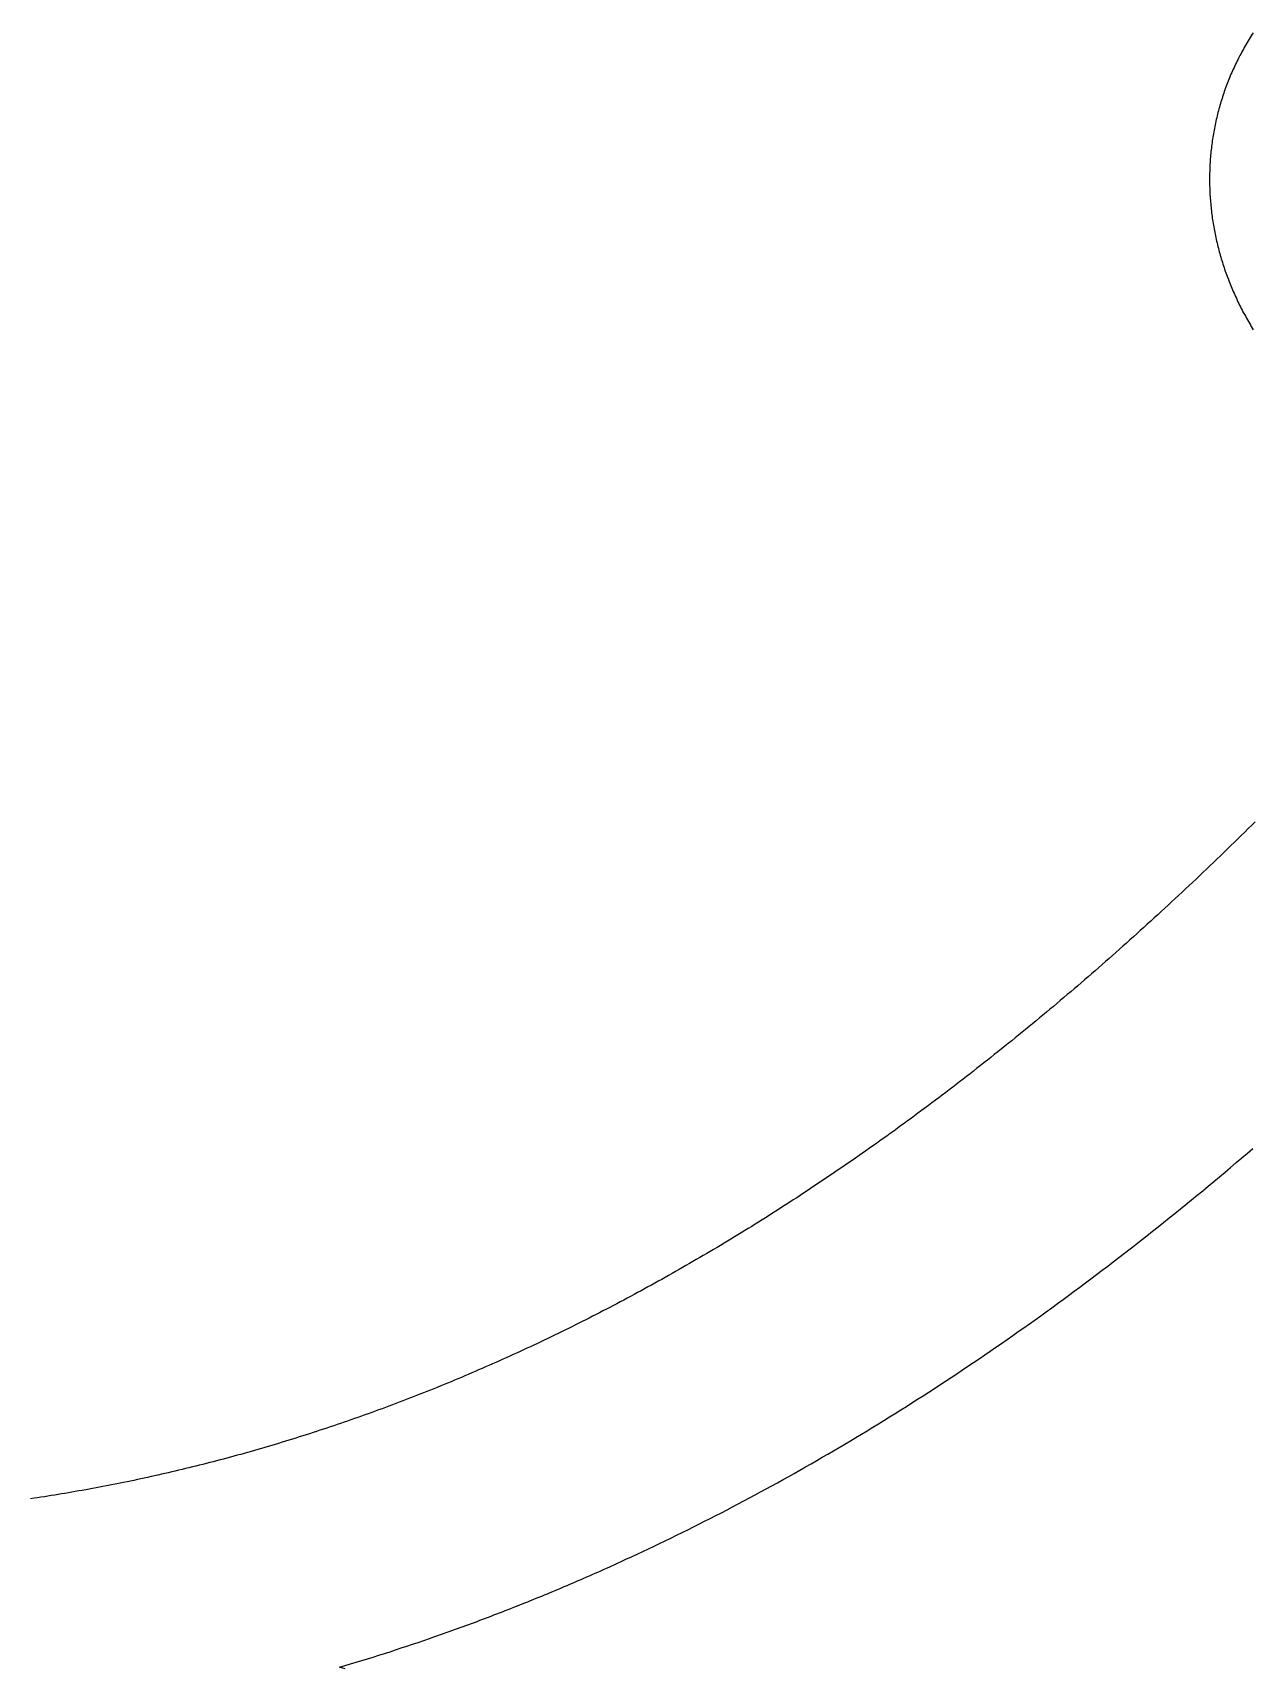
# Model space of a CAD drawing. Extents: x 1245 to 1830, y 1052 to 1456.
# Drawn here: x 1691.72 to 1722.52, y 1103.58 to 1144.86 of the extents above; entities that cross this region are included whole.
import ezdxf

# ---------------------------------------------------------------- set-up
doc = ezdxf.new("R2010")
doc.units = 0
doc.layers.add('color#3f3f3fff', color=1, linetype='CONTINUOUS')

msp = doc.modelspace()

# ---------------------------------------------------------------- linework, layer by layer
at = {"layer": 'color#3f3f3fff'}
for points in [[(1722.54, 1144.858), (1722.514, 1144.817), (1722.488, 1144.776), (1722.462, 1144.735), (1722.437, 1144.694), (1722.412, 1144.653), (1722.387, 1144.612), (1722.363, 1144.57), (1722.339, 1144.529), (1722.315, 1144.487), (1722.292, 1144.446), (1722.269, 1144.404), (1722.246, 1144.362), (1722.224, 1144.32), (1722.201, 1144.278), (1722.18, 1144.235), (1722.158, 1144.193), (1722.137, 1144.151), (1722.116, 1144.108), (1722.096, 1144.066), (1722.076, 1144.023), (1722.056, 1143.98), (1722.036, 1143.938), (1722.017, 1143.895), (1721.998, 1143.852), (1721.979, 1143.809), (1721.961, 1143.766), (1721.943, 1143.722), (1721.926, 1143.679), (1721.908, 1143.636), (1721.891, 1143.592), (1721.875, 1143.549), (1721.858, 1143.505), (1721.842, 1143.462), (1721.827, 1143.418), (1721.811, 1143.374), (1721.796, 1143.33), (1721.781, 1143.286), (1721.767, 1143.242), (1721.753, 1143.198), (1721.739, 1143.154), (1721.725, 1143.11), (1721.712, 1143.066), (1721.699, 1143.022), (1721.687, 1142.977), (1721.674, 1142.933), (1721.663, 1142.889), (1721.651, 1142.844), (1721.64, 1142.8), (1721.629, 1142.755), (1721.618, 1142.71), (1721.607, 1142.666), (1721.597, 1142.621), (1721.588, 1142.576), (1721.578, 1142.532), (1721.569, 1142.487), (1721.56, 1142.442), (1721.552, 1142.397), (1721.544, 1142.352), (1721.536, 1142.307), (1721.528, 1142.262), (1721.521, 1142.217), (1721.514, 1142.172), (1721.507, 1142.127), (1721.501, 1142.082), (1721.495, 1142.036), (1721.489, 1141.991), (1721.484, 1141.946), (1721.478, 1141.901), (1721.474, 1141.856), (1721.469, 1141.81), (1721.465, 1141.765), (1721.461, 1141.72), (1721.457, 1141.674), (1721.454, 1141.629), (1721.451, 1141.584), (1721.448, 1141.538), (1721.446, 1141.493), (1721.444, 1141.447), (1721.442, 1141.402), (1721.441, 1141.357), (1721.44, 1141.311), (1721.439, 1141.266), (1721.438, 1141.22), (1721.438, 1141.175), (1721.438, 1141.129), (1721.438, 1141.084), (1721.439, 1141.039), (1721.44, 1140.993), (1721.441, 1140.948), (1721.443, 1140.902), (1721.445, 1140.857), (1721.447, 1140.811), (1721.449, 1140.766), (1721.452, 1140.721), (1721.455, 1140.675), (1721.458, 1140.63), (1721.462, 1140.585), (1721.466, 1140.539), (1721.47, 1140.494), (1721.475, 1140.449), (1721.48, 1140.403), (1721.485, 1140.358), (1721.49, 1140.313), (1721.496, 1140.268), (1721.502, 1140.222), (1721.508, 1140.177), (1721.515, 1140.132), (1721.522, 1140.087), (1721.529, 1140.042), (1721.537, 1139.997), (1721.544, 1139.952), (1721.552, 1139.907), (1721.561, 1139.862), (1721.57, 1139.817), (1721.579, 1139.772), (1721.588, 1139.727), (1721.597, 1139.682), (1721.607, 1139.638), (1721.617, 1139.593), (1721.628, 1139.548), (1721.639, 1139.504), (1721.65, 1139.459), (1721.661, 1139.414), (1721.673, 1139.37), (1721.684, 1139.326), (1721.697, 1139.281), (1721.709, 1139.237), (1721.722, 1139.193), (1721.735, 1139.148), (1721.748, 1139.104), (1721.762, 1139.06), (1721.776, 1139.016), (1721.79, 1138.972), (1721.805, 1138.928), (1721.819, 1138.884), (1721.835, 1138.84), (1721.85, 1138.797), (1721.866, 1138.753), (1721.882, 1138.709), (1721.898, 1138.666), (1721.914, 1138.622), (1721.931, 1138.579), (1721.948, 1138.536), (1721.966, 1138.493), (1721.983, 1138.449), (1722.001, 1138.406), (1722.019, 1138.363), (1722.038, 1138.32), (1722.057, 1138.278), (1722.076, 1138.235), (1722.095, 1138.192), (1722.115, 1138.15), (1722.135, 1138.107), (1722.155, 1138.065), (1722.175, 1138.022), (1722.196, 1137.98), (1722.217, 1137.938), (1722.239, 1137.896), (1722.26, 1137.854), (1722.282, 1137.812), (1722.304, 1137.77), (1722.327, 1137.729), (1722.35, 1137.687), (1722.373, 1137.646), (1722.396, 1137.604), (1722.42, 1137.563), (1722.443, 1137.522), (1722.468, 1137.481), (1722.492, 1137.44), (1722.517, 1137.399), (1722.542, 1137.358)], [(1722.592, 1124.934), (1722.504, 1124.847), (1722.416, 1124.76), (1722.328, 1124.673), (1722.24, 1124.587), (1722.152, 1124.501), (1722.064, 1124.415), (1721.976, 1124.329), (1721.888, 1124.244), (1721.8, 1124.158), (1721.712, 1124.073), (1721.624, 1123.989), (1721.536, 1123.904), (1721.448, 1123.82), (1721.36, 1123.736), (1721.272, 1123.652), (1721.184, 1123.568), (1721.096, 1123.485), (1721.008, 1123.402), (1720.92, 1123.319), (1720.832, 1123.236), (1720.744, 1123.154), (1720.656, 1123.072), (1720.568, 1122.99), (1720.48, 1122.908), (1720.393, 1122.827), (1720.305, 1122.746), (1720.217, 1122.665), (1720.129, 1122.584), (1720.041, 1122.503), (1719.953, 1122.423), (1719.865, 1122.343), (1719.777, 1122.263), (1719.69, 1122.184), (1719.602, 1122.104), (1719.514, 1122.025), (1719.426, 1121.946), (1719.338, 1121.868), (1719.25, 1121.789), (1719.162, 1121.711), (1719.075, 1121.633), (1718.987, 1121.555), (1718.899, 1121.478), (1718.811, 1121.401), (1718.723, 1121.324), (1718.635, 1121.247), (1718.548, 1121.17), (1718.46, 1121.094), (1718.372, 1121.018), (1718.284, 1120.942), (1718.197, 1120.866), (1718.109, 1120.791), (1718.021, 1120.716), (1717.933, 1120.641), (1717.845, 1120.566), (1717.758, 1120.492), (1717.67, 1120.418), (1717.582, 1120.344), (1717.494, 1120.27), (1717.407, 1120.196), (1717.319, 1120.123), (1717.231, 1120.05), (1717.143, 1119.977), (1717.056, 1119.904), (1716.968, 1119.832), (1716.88, 1119.76), (1716.793, 1119.688), (1716.705, 1119.616), (1716.617, 1119.545), (1716.529, 1119.474), (1716.442, 1119.402), (1716.354, 1119.332), (1716.266, 1119.261), (1716.179, 1119.191), (1716.091, 1119.121), (1716.003, 1119.051), (1715.916, 1118.981), (1715.828, 1118.912), (1715.74, 1118.843), (1715.653, 1118.774), (1715.565, 1118.705), (1715.477, 1118.636), (1715.39, 1118.568), (1715.302, 1118.5), (1715.215, 1118.432), (1715.127, 1118.364), (1715.039, 1118.297), (1714.952, 1118.23), (1714.864, 1118.163), (1714.776, 1118.096), (1714.689, 1118.03), (1714.601, 1117.963), (1714.514, 1117.897), (1714.426, 1117.832), (1714.338, 1117.766), (1714.251, 1117.701), (1714.163, 1117.636), (1714.076, 1117.571), (1713.988, 1117.506), (1713.901, 1117.441), (1713.813, 1117.377), (1713.725, 1117.313), (1713.638, 1117.249), (1713.55, 1117.186), (1713.463, 1117.122), (1713.375, 1117.059), (1713.288, 1116.996), (1713.2, 1116.934), (1713.113, 1116.871), (1713.025, 1116.809), (1712.938, 1116.747), (1712.85, 1116.685), (1712.763, 1116.624), (1712.675, 1116.562), (1712.588, 1116.501), (1712.5, 1116.44), (1712.413, 1116.379), (1712.325, 1116.319), (1712.238, 1116.259), (1712.15, 1116.199), (1712.063, 1116.139), (1711.975, 1116.079), (1711.888, 1116.02), (1711.8, 1115.961), (1711.713, 1115.902), (1711.625, 1115.843), (1711.538, 1115.785), (1711.45, 1115.726), (1711.363, 1115.668), (1711.275, 1115.61), (1711.188, 1115.553), (1711.1, 1115.495), (1711.013, 1115.438), (1710.926, 1115.381), (1710.838, 1115.324), (1710.751, 1115.268), (1710.663, 1115.212), (1710.576, 1115.155), (1710.488, 1115.1), (1710.401, 1115.044), (1710.314, 1114.988), (1710.226, 1114.933), (1710.139, 1114.878), (1710.051, 1114.823), (1709.964, 1114.769), (1709.877, 1114.714), (1709.789, 1114.66), (1709.702, 1114.606), (1709.614, 1114.553), (1709.527, 1114.499), (1709.44, 1114.446), (1709.352, 1114.393), (1709.265, 1114.34), (1709.178, 1114.287), (1709.09, 1114.235), (1709.003, 1114.183), (1708.916, 1114.131), (1708.828, 1114.079), (1708.741, 1114.027), (1708.653, 1113.976), (1708.566, 1113.925), (1708.479, 1113.874), (1708.391, 1113.823), (1708.304, 1113.773), (1708.217, 1113.722), (1708.129, 1113.672), (1708.042, 1113.622), (1707.955, 1113.573), (1707.868, 1113.523), (1707.78, 1113.474), (1707.693, 1113.425), (1707.606, 1113.376), (1707.518, 1113.327), (1707.431, 1113.279), (1707.344, 1113.231), (1707.256, 1113.183), (1707.169, 1113.135), (1707.082, 1113.088), (1706.995, 1113.04), (1706.907, 1112.993), (1706.82, 1112.946), (1706.733, 1112.9), (1706.645, 1112.853), (1706.558, 1112.807), (1706.471, 1112.761), (1706.384, 1112.715), (1706.296, 1112.669), (1706.209, 1112.624), (1706.122, 1112.578), (1706.035, 1112.533), (1705.947, 1112.489), (1705.86, 1112.444), (1705.773, 1112.4), (1705.686, 1112.355), (1705.598, 1112.311), (1705.511, 1112.268), (1705.424, 1112.224), (1705.337, 1112.181), (1705.249, 1112.138), (1705.162, 1112.095), (1705.075, 1112.052), (1704.988, 1112.009), (1704.901, 1111.967), (1704.813, 1111.925), (1704.726, 1111.883), (1704.639, 1111.841), (1704.552, 1111.8), (1704.465, 1111.758), (1704.377, 1111.717), (1704.29, 1111.676), (1704.203, 1111.636), (1704.116, 1111.595), (1704.029, 1111.555), (1703.941, 1111.515), (1703.854, 1111.475), (1703.767, 1111.435), (1703.68, 1111.396), (1703.593, 1111.357), (1703.506, 1111.318), (1703.418, 1111.279), (1703.331, 1111.24), (1703.244, 1111.202), (1703.157, 1111.163), (1703.07, 1111.125), (1702.983, 1111.087), (1702.895, 1111.05), (1702.808, 1111.012), (1702.721, 1110.975), (1702.634, 1110.938), (1702.547, 1110.901), (1702.46, 1110.865), (1702.373, 1110.828), (1702.285, 1110.792), (1702.198, 1110.756), (1702.111, 1110.72), (1702.024, 1110.685), (1701.937, 1110.649), (1701.85, 1110.614), (1701.763, 1110.579), (1701.676, 1110.544), (1701.588, 1110.51), (1701.501, 1110.475), (1701.414, 1110.441), (1701.327, 1110.407), (1701.24, 1110.373), (1701.153, 1110.34), (1701.066, 1110.306), (1700.979, 1110.273), (1700.892, 1110.24), (1700.804, 1110.207), (1700.717, 1110.174), (1700.63, 1110.142), (1700.543, 1110.11), (1700.456, 1110.078), (1700.369, 1110.046), (1700.282, 1110.014), (1700.195, 1109.983), (1700.108, 1109.952), (1700.021, 1109.921), (1699.934, 1109.89), (1699.847, 1109.859), (1699.759, 1109.829), (1699.672, 1109.798), (1699.585, 1109.768), (1699.498, 1109.739), (1699.411, 1109.709), (1699.324, 1109.679), (1699.237, 1109.65), (1699.15, 1109.621), (1699.063, 1109.592), (1698.976, 1109.564), (1698.889, 1109.535), (1698.802, 1109.507), (1698.715, 1109.479), (1698.628, 1109.451), (1698.541, 1109.423), (1698.454, 1109.396), (1698.367, 1109.368), (1698.28, 1109.341), (1698.193, 1109.314), (1698.105, 1109.288), (1698.018, 1109.261), (1697.931, 1109.235), (1697.844, 1109.208), (1697.757, 1109.182), (1697.67, 1109.157), (1697.583, 1109.131), (1697.496, 1109.106), (1697.409, 1109.081), (1697.322, 1109.056), (1697.235, 1109.031), (1697.148, 1109.006), (1697.061, 1108.982), (1696.974, 1108.957), (1696.887, 1108.933), (1696.8, 1108.91), (1696.713, 1108.886), (1696.626, 1108.862), (1696.539, 1108.839), (1696.452, 1108.816), (1696.365, 1108.793), (1696.278, 1108.771), (1696.191, 1108.748), (1696.104, 1108.726), (1696.017, 1108.704), (1695.93, 1108.682), (1695.843, 1108.66), (1695.756, 1108.638), (1695.669, 1108.617), (1695.582, 1108.596), (1695.495, 1108.575), (1695.408, 1108.554), (1695.321, 1108.533), (1695.234, 1108.513), (1695.147, 1108.493), (1695.06, 1108.473), (1694.973, 1108.453), (1694.886, 1108.433), (1694.799, 1108.413), (1694.712, 1108.394), (1694.625, 1108.375), (1694.538, 1108.356), (1694.452, 1108.337), (1694.365, 1108.319), (1694.278, 1108.3), (1694.191, 1108.282), (1694.104, 1108.264), (1694.017, 1108.246), (1693.93, 1108.229), (1693.843, 1108.211), (1693.756, 1108.194), (1693.669, 1108.177), (1693.582, 1108.16), (1693.495, 1108.143), (1693.408, 1108.127), (1693.321, 1108.11), (1693.234, 1108.094), (1693.147, 1108.078), (1693.06, 1108.063), (1692.973, 1108.047), (1692.886, 1108.032), (1692.799, 1108.016), (1692.712, 1108.001), (1692.625, 1107.986), (1692.538, 1107.972), (1692.452, 1107.957), (1692.365, 1107.943), (1692.278, 1107.929), (1692.191, 1107.915), (1692.104, 1107.901), (1692.017, 1107.887), (1691.93, 1107.874), (1691.843, 1107.861), (1691.756, 1107.848), (1691.669, 1107.835)], [(1699.609, 1103.537), (1699.467, 1103.579), (1699.467, 1103.579), (1699.609, 1103.621), (1699.751, 1103.664), (1699.893, 1103.707), (1700.035, 1103.75), (1700.177, 1103.794), (1700.319, 1103.838), (1700.461, 1103.883), (1700.603, 1103.928), (1700.745, 1103.974), (1700.887, 1104.02), (1701.029, 1104.067), (1701.171, 1104.114), (1701.313, 1104.161), (1701.455, 1104.209), (1701.596, 1104.258), (1701.738, 1104.307), (1701.809, 1104.331), (1701.88, 1104.356), (1701.951, 1104.381), (1702.022, 1104.406), (1702.093, 1104.431), (1702.164, 1104.456), (1702.235, 1104.481), (1702.306, 1104.506), (1702.377, 1104.532), (1702.448, 1104.558), (1702.519, 1104.583), (1702.59, 1104.609), (1702.661, 1104.635), (1702.732, 1104.661), (1702.803, 1104.687), (1702.874, 1104.714), (1702.945, 1104.74), (1703.016, 1104.767), (1703.087, 1104.793), (1703.158, 1104.82), (1703.228, 1104.847), (1703.299, 1104.874), (1703.37, 1104.901), (1703.441, 1104.928), (1703.512, 1104.956), (1703.583, 1104.983), (1703.654, 1105.011), (1703.725, 1105.038), (1703.796, 1105.066), (1703.867, 1105.094), (1703.938, 1105.122), (1704.009, 1105.15), (1704.08, 1105.178), (1704.151, 1105.207), (1704.222, 1105.235), (1704.292, 1105.264), (1704.363, 1105.293), (1704.434, 1105.321), (1704.505, 1105.35), (1704.576, 1105.379), (1704.647, 1105.409), (1704.718, 1105.438), (1704.789, 1105.467), (1704.86, 1105.497), (1704.931, 1105.527), (1705.002, 1105.556), (1705.073, 1105.586), (1705.143, 1105.616), (1705.214, 1105.646), (1705.285, 1105.677), (1705.356, 1105.707), (1705.427, 1105.737), (1705.498, 1105.768), (1705.569, 1105.799), (1705.64, 1105.829), (1705.711, 1105.86), (1705.782, 1105.891), (1705.852, 1105.923), (1705.923, 1105.954), (1705.994, 1105.985), (1706.065, 1106.017), (1706.136, 1106.048), (1706.207, 1106.08), (1706.278, 1106.112), (1706.349, 1106.144), (1706.42, 1106.176), (1706.49, 1106.208), (1706.561, 1106.241), (1706.632, 1106.273), (1706.703, 1106.306), (1706.845, 1106.371), (1706.987, 1106.437), (1707.128, 1106.504), (1707.27, 1106.57), (1707.412, 1106.638), (1707.553, 1106.706), (1707.695, 1106.774), (1707.837, 1106.843), (1707.979, 1106.912), (1708.12, 1106.982), (1708.262, 1107.052), (1708.404, 1107.123), (1708.545, 1107.194), (1708.687, 1107.266), (1708.829, 1107.338), (1708.97, 1107.41), (1709.112, 1107.483), (1709.254, 1107.557), (1709.395, 1107.631), (1709.537, 1107.706), (1709.678, 1107.781), (1709.82, 1107.856), (1709.962, 1107.932), (1710.103, 1108.009), (1710.245, 1108.086), (1710.386, 1108.163), (1710.528, 1108.241), (1710.67, 1108.319), (1710.811, 1108.398), (1710.953, 1108.477), (1711.094, 1108.557), (1711.236, 1108.638), (1711.377, 1108.719), (1711.519, 1108.8), (1711.66, 1108.882), (1711.802, 1108.964), (1711.943, 1109.047), (1712.085, 1109.13), (1712.226, 1109.214), (1712.368, 1109.298), (1712.509, 1109.383), (1712.651, 1109.468), (1712.792, 1109.554), (1712.934, 1109.64), (1713.075, 1109.727), (1713.217, 1109.814), (1713.358, 1109.901), (1713.5, 1109.99), (1713.641, 1110.078), (1713.782, 1110.167), (1713.924, 1110.257), (1714.065, 1110.347), (1714.207, 1110.438), (1714.348, 1110.529), (1714.489, 1110.621), (1714.631, 1110.713), (1714.772, 1110.806), (1714.913, 1110.899), (1715.055, 1110.992), (1715.196, 1111.087), (1715.337, 1111.181), (1715.479, 1111.276), (1715.62, 1111.372), (1715.761, 1111.468), (1715.902, 1111.565), (1716.044, 1111.662), (1716.185, 1111.76), (1716.326, 1111.858), (1716.468, 1111.956), (1716.609, 1112.056), (1716.75, 1112.155), (1716.891, 1112.256), (1717.032, 1112.356), (1717.174, 1112.457), (1717.315, 1112.559), (1717.456, 1112.661), (1717.597, 1112.764), (1717.738, 1112.867), (1717.88, 1112.971), (1718.021, 1113.075), (1718.162, 1113.18), (1718.303, 1113.285), (1718.444, 1113.391), (1718.585, 1113.497), (1718.726, 1113.604), (1718.867, 1113.712), (1719.008, 1113.819), (1719.15, 1113.928), (1719.291, 1114.037), (1719.432, 1114.146), (1719.573, 1114.256), (1719.714, 1114.366), (1719.855, 1114.477), (1719.996, 1114.589), (1720.137, 1114.701), (1720.278, 1114.813), (1720.419, 1114.926), (1720.56, 1115.04), (1720.701, 1115.154), (1720.842, 1115.268), (1720.983, 1115.383), (1721.124, 1115.499), (1721.265, 1115.615), (1721.405, 1115.732), (1721.546, 1115.849), (1721.687, 1115.966), (1721.828, 1116.085), (1721.969, 1116.203), (1722.11, 1116.323), (1722.251, 1116.442), (1722.392, 1116.563), (1722.532, 1116.684)]]:
    msp.add_lwpolyline(points, dxfattribs=at)

doc.saveas('drawing.dxf')
